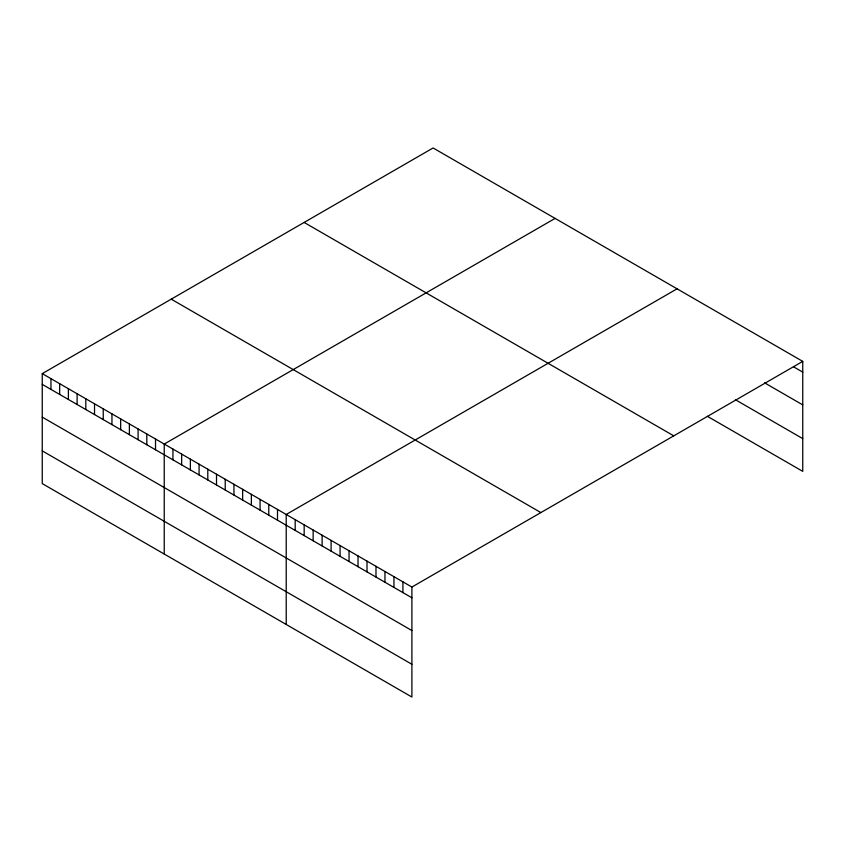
<?xml version="1.0" encoding="UTF-8"?>
<svg xmlns="http://www.w3.org/2000/svg" width="845" height="845" viewBox="0 0 845 845"><rect width="100%" height="100%" fill="white"/><g stroke="black" fill="none" stroke-linecap="round" stroke-linejoin="round"><path stroke-width="1.27" d="M42.25 373.627L411.895 587.043L411.895 697.03L42.25 483.615L42.25 373.627L433.105 147.97L802.75 361.385L802.75 471.373L707.371 416.3M555.091 218.401L164.236 444.058L164.236 554.045M677.067 288.821L286.212 514.478L286.212 624.466M411.895 587.043L802.75 361.385M793.772 366.941L802.75 372.127M764.598 382.848L802.75 404.882M735.425 399.748L802.75 438.618M304.126 222.436L673.771 435.851M171.229 299.162L540.874 512.577M42.25 384.38L411.895 597.785M42.25 417.124L411.895 630.539M42.25 450.871L411.895 664.276M402.917 581.856L402.917 592.609M393.939 576.681L393.939 587.423M384.961 571.495L384.961 582.237M375.983 566.308L375.983 577.061M367.005 561.133L367.005 571.875M358.026 555.947L358.026 566.689M349.048 550.76L349.048 561.513M340.081 545.585L340.081 556.327M331.103 540.399L331.103 551.141M322.125 535.212L322.125 545.954M313.146 530.026L313.146 540.779M304.168 524.851L304.168 535.593M295.19 519.664L295.19 530.406M277.498 509.45L277.498 520.193M268.784 504.423L268.784 515.165M260.07 499.395L260.07 510.137M251.366 494.357L251.366 505.109M242.652 489.329L242.652 500.071M233.938 484.301L233.938 495.043M225.224 479.273L225.224 490.015M216.51 474.235L216.51 484.988M207.796 469.207L207.796 479.949M199.082 464.18L199.082 474.922M190.368 459.152L190.368 469.894M181.654 454.114L181.654 464.866M172.94 449.086L172.94 459.828M155.522 439.03L155.522 449.772M146.808 433.992L146.808 444.745M138.094 428.964L138.094 439.706M129.38 423.936L129.38 434.679M120.666 418.909L120.666 429.651M111.952 413.87L111.952 424.623M103.238 408.843L103.238 419.585M94.524 403.815L94.524 414.557M85.81 398.787L85.81 409.529M77.106 393.749L77.106 404.501M68.392 388.721L68.392 399.463M59.678 383.693L59.678 394.435M50.964 378.666L50.964 389.408"/></g></svg>
